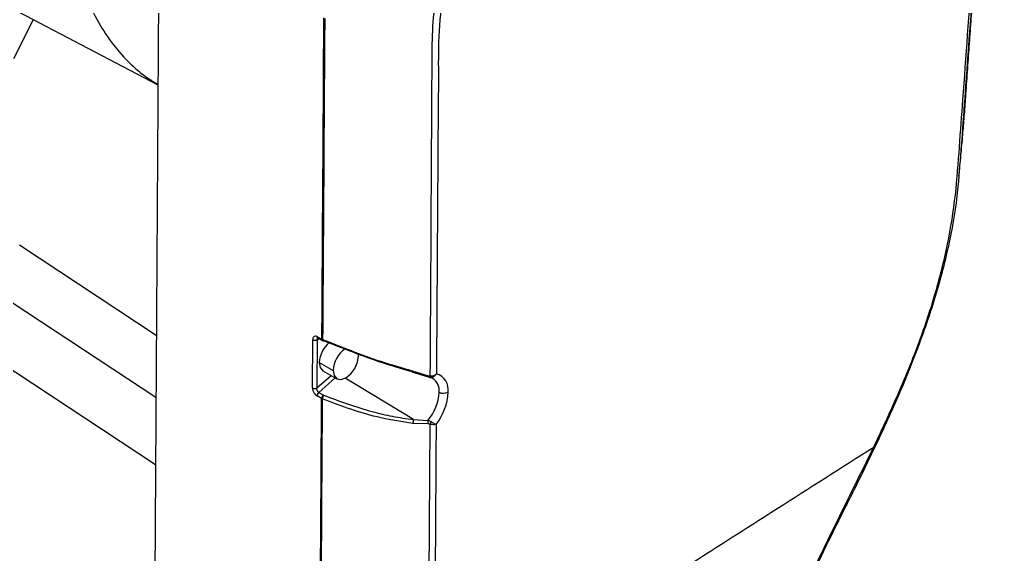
# Model space of a CAD drawing. Header units: millimetres. Extents: x -356 to 237, y 0 to 365.
# Drawn here: x -217.71 to -211.84, y 255.3 to 258.53 of the extents above; entities that cross this region are included whole.
import ezdxf

# ---------------------------------------------------------------- set-up
doc = ezdxf.new("R2010")
doc.units = ezdxf.units.MM

msp = doc.modelspace()

# ---------------------------------------------------------------- linework, layer by layer
at = {"color": 7, "linetype": 'Continuous', "lineweight": 25}
for p, q in [((-216.8698, 258.9113), (-216.9007, 253.9054)), ((-218.061, 258.7525), (-216.8746, 258.1336)), ((-217.6259, 258.5255), (-217.7445, 258.2902)), ((-218.216, 257.1271), (-216.8862, 256.2503)), ((-216.8839, 256.6223), (-217.7084, 257.166)), ((-216.8887, 255.8443), (-218.4837, 256.896)), ((-215.9427, 256.3063), (-215.9409, 256.597)), ((-215.9136, 256.5972), (-215.9154, 256.3065)), ((-215.8991, 256.601), (-215.9136, 256.5972)), ((-215.9128, 256.6151), (-215.8855, 256.6012)), ((-215.9094, 256.6062), (-215.9083, 256.6057)), ((-215.9083, 256.6057), (-215.881, 256.5919)), ((-215.6648, 256.4999), (-215.6654, 256.5108)), ((-215.9014, 256.4597), (-215.8179, 256.4115)), ((-215.9154, 256.3065), (-215.8303, 256.382)), ((-215.8055, 256.3677), (-215.9048, 256.2797)), ((-215.879, 256.4101), (-215.7955, 256.3619)), ((-215.3337, 256.1163), (-215.7449, 256.3653)), ((-215.3417, 256.4102), (-215.2434, 256.3801)), ((-215.2703, 256.3809), (-215.3, 256.3906)), ((-215.8876, 256.2429), (-215.915, 256.2583)), ((-215.9048, 256.2797), (-215.8774, 256.2642)), ((-215.2452, 256.09), (-215.3366, 256.0925)), ((-215.3337, 256.1163), (-215.2467, 256.1109)), ((-215.245, 254.2471), (-215.2339, 256.0884)), ((-212.6161, 255.8188), (-212.5521, 255.9494))]:
    msp.add_line(p, q, dxfattribs=at)
at = {"color": 7, "linetype": 'Continuous', "lineweight": 25, "flags": 128}
for points in [[(-215.881, 256.5919), (-215.881, 256.5919), (-215.8817, 256.5923)], [(-215.8179, 256.4115), (-215.8121, 256.381), (-215.7955, 256.3619), (-215.7707, 256.3571), (-215.7414, 256.3673), (-215.7121, 256.3909), (-215.6872, 256.4244), (-215.6706, 256.4627), (-215.6648, 256.4999)], [(-215.9014, 256.4597), (-215.8956, 256.4292), (-215.879, 256.4101), (-215.879, 256.4101)], [(-215.245, 256.3728), (-215.2453, 256.3725), (-215.2454, 256.3726), (-215.2454, 256.373), (-215.2452, 256.3738), (-215.2449, 256.3749), (-215.2445, 256.3764), (-215.244, 256.3781), (-215.2434, 256.3801)], [(-212.5521, 255.9494), (-212.5518, 255.9496), (-212.5517, 255.95), (-212.5519, 255.9506)]]:
    msp.add_lwpolyline(points, dxfattribs=at)
at = {"color": 7, "linetype": 'Continuous', "lineweight": 25}
for centre, radius, start, end in [((-215.8528, 258.5345), 0.0454, 241.78652, 249.32929), ((-215.9275, 256.6245), 0.0306, 243.94081, 296.84736), ((-215.9047, 256.6167), 0.0115, 180.64809, 245.77633), ((-215.9031, 256.614), 0.00979, 173.70802, 237.63572), ((-215.8749, 256.6004), 0.0106, 175.79933, 230.10223), ((-215.8713, 256.5979), 0.01, 172.15686, 226.19143), ((-215.7317, 256.4509), 0.1699, 130.60903, 177.02405), ((-215.8756, 256.595), 0.00506, 238.78207, 299.64541), ((-215.6505, 256.4035), 0.1676, 124.7316, 177.27344), ((-215.3292, 256.4073), 0.0129, 166.76216, 203.7013), ((-215.2195, 256.3808), 0.0129, 190.56811, 237.44451), ((-215.265, 256.2922), 0.0863, 352.31233, 58.85361), ((-215.2239, 256.296), 0.1001, 351.52097, 73.38841), ((-215.9293, 256.3339), 0.0306, 243.94087, 296.84729), ((-215.8822, 256.2557), 0.0329, 133.25311, 175.48287), ((-215.8549, 256.2403), 0.0329, 133.21339, 175.51278), ((-215.846, 256.2399), 0.0375, 141.40684, 178.39623), ((-215.461, 256.2939), 0.2818, 319.49465, 357.31753), ((-215.463, 256.2963), 0.3385, 321.7457, 357.45844), ((-215.1527, 256.3353), 0.0608, 243.85325, 297.29725), ((-215.2792, 256.0974), 0.0576, 160.83796, 184.9009), ((-215.1916, 256.1045), 0.0555, 173.3949, 195.14949), ((-213.5423, 255.4381), 1.8122, 158.46091, 158.97272), ((-212.5531, 255.9651), 0.0157, 246.71468, 273.75713)]:
    msp.add_arc(centre, radius, start, end, dxfattribs=at)
for points, knots in [([(-213.3967, 261.3092), (-213.3341, 261.3367), (-213.2132, 261.3899), (-213.0272, 261.4406), (-212.8483, 261.4652), (-212.6776, 261.4613), (-212.5177, 261.4293), (-212.3709, 261.3694), (-212.2394, 261.2822), (-212.1251, 261.1693), (-212.0294, 261.0325), (-211.9539, 260.8736), (-211.8988, 260.6948), (-211.865, 260.4986), (-211.852, 260.2881), (-211.8632, 260.0697), (-211.8807, 259.8479), (-211.9272, 259.1999), (-211.9772, 258.5283), (-212.0257, 257.8474), (-212.04, 257.6659), (-212.0466, 257.5825)], [0, 0, 0, 0, 0.040775, 0.078742, 0.11455, 0.148228, 0.180117, 0.211292, 0.242259, 0.273655, 0.30659, 0.341364, 0.378227, 0.417889, 0.459885, 0.503774, 0.548223, 0.59267, 0.891374, 0.950063, 1, 1, 1, 1]), ([(-212.5594, 255.9506), (-212.5117, 256.0519), (-212.4168, 256.2533), (-212.2913, 256.5589), (-212.1876, 256.8646), (-212.1112, 257.1681), (-212.0635, 257.4658), (-212.0432, 257.7573), (-211.9909, 258.4713), (-211.9386, 259.1745), (-211.8902, 259.8677), (-211.8682, 260.1191), (-211.865, 260.3645), (-211.8911, 260.5953), (-211.9447, 260.8057), (-212.0251, 260.9914), (-212.1318, 261.149), (-212.2631, 261.2756), (-212.4165, 261.3681), (-212.589, 261.4243), (-212.777, 261.4437), (-212.9763, 261.4255), (-213.1851, 261.3731), (-213.3202, 261.313), (-213.3905, 261.2817)], [0, 0, 0, 0, 0.050057, 0.099536, 0.147637, 0.194323, 0.239308, 0.282262, 0.324913, 0.559491, 0.597577, 0.635638, 0.672344, 0.707121, 0.739218, 0.769084, 0.797166, 0.823755, 0.850037, 0.876566, 0.904228, 0.933942, 0.965659, 1, 1, 1, 1]), ([(-212.0457, 257.5824), (-212.0418, 257.6238), (-212.034, 257.7068), (-212.0228, 257.8273), (-212.0134, 257.9445), (-212.0042, 258.0712), (-211.9944, 258.2112), (-211.9836, 258.363), (-211.973, 258.513), (-211.9626, 258.6612), (-211.9423, 258.948), (-211.9225, 259.2257), (-211.9032, 259.4948), (-211.8944, 259.616), (-211.8856, 259.7372), (-211.8768, 259.8599), (-211.8676, 259.9862), (-211.8585, 260.1145), (-211.8493, 260.2466), (-211.8434, 260.386), (-211.8436, 260.5371), (-211.8508, 260.66), (-211.8585, 260.7481), (-211.8637, 260.7993), (-211.8706, 260.8576), (-211.8786, 260.9196), (-211.8865, 260.9645), (-211.89, 260.9844)], [0, 0, 0, 0, 0.036565, 0.07328, 0.106427, 0.139921, 0.185049, 0.229779, 0.273766, 0.31723, 0.360386, 0.526552, 0.562032, 0.597665, 0.633341, 0.668875, 0.705878, 0.744671, 0.781907, 0.822358, 0.86731, 0.91468, 0.930545, 0.945071, 0.959924, 0.982175, 1, 1, 1, 1]), ([(-217.4214, 259.1487), (-217.4133, 259.0862), (-217.3972, 258.9636), (-217.3525, 258.7873), (-217.2924, 258.6236), (-217.2154, 258.4746), (-217.122, 258.3422), (-217.0246, 258.2427), (-216.9408, 258.1756), (-216.8935, 258.1477), (-216.8746, 258.1366)], [0, 0, 0, 0, 0.158429, 0.310506, 0.456254, 0.596087, 0.73091, 0.862183, 0.944823, 1, 1, 1, 1]), ([(-215.2322, 256.3785), (-215.2297, 256.8086), (-215.2267, 257.3064), (-215.2236, 257.8717), (-215.2225, 258.0746), (-215.2212, 258.2787), (-215.2203, 258.4884), (-215.2025, 258.6292), (-215.1933, 258.7016)], [0, 0, 0, 0, 0.555185, 0.642433, 0.729692, 0.816963, 0.905977, 1, 1, 1, 1]), ([(-215.1562, 258.6922), (-215.1664, 258.6028), (-215.1862, 258.4282), (-215.1825, 258.167), (-215.1857, 257.9107), (-215.187, 257.6545), (-215.1904, 257.1483), (-215.1931, 256.7274), (-215.1952, 256.3919)], [0, 0, 0, 0, 0.1171636, 0.2287514, 0.3400781, 0.4513924, 0.5627066, 1, 1, 1, 1]), ([(-215.8743, 258.4944), (-215.8742, 258.5022), (-215.874, 258.516), (-215.874, 258.5299), (-215.874, 258.536)], [0, 0, 0, 0, 0.5587585, 1, 1, 1, 1]), ([(-215.8686, 258.5336), (-215.8686, 258.5258), (-215.8686, 258.5119), (-215.8688, 258.4981), (-215.8689, 258.492)], [0, 0, 0, 0, 0.5610597, 1, 1, 1, 1]), ([(-215.8855, 256.6012), (-215.8834, 256.9546), (-215.8804, 257.4467), (-215.8762, 258.0778), (-215.8749, 258.3555), (-215.8743, 258.4944)], [0, 0, 0, 0, 0.559925, 0.779878, 1, 1, 1, 1]), ([(-215.8689, 258.492), (-215.8709, 258.1765), (-215.8749, 257.5456), (-215.8791, 256.9147), (-215.8812, 256.5992)], [0, 0, 0, 0, 0.500034, 1, 1, 1, 1]), ([(-212.0466, 257.5825), (-212.0477, 257.5676), (-212.0564, 257.4502), (-212.0918, 257.2267), (-212.1682, 256.9118), (-212.2749, 256.5915), (-212.4037, 256.2692), (-212.5023, 256.0571), (-212.5519, 255.9506)], [0, 0, 0, 0, 0.026, 0.205697, 0.394233, 0.591515, 0.794827, 1, 1, 1, 1]), ([(-215.9162, 256.6165), (-215.9197, 256.6174), (-215.9265, 256.6192), (-215.9358, 256.6144), (-215.9403, 256.606), (-215.9407, 256.6001), (-215.9409, 256.597)], [0, 0, 0, 0, 0.277666, 0.536202, 0.756675, 1, 1, 1, 1]), ([(-215.9128, 256.6151), (-215.9135, 256.6154), (-215.9145, 256.6159), (-215.9157, 256.6163), (-215.9162, 256.6165)], [0, 0, 0, 0, 0.567857, 1, 1, 1, 1]), ([(-215.9136, 256.5972), (-215.914, 256.599), (-215.9145, 256.6021), (-215.9129, 256.6046), (-215.9122, 256.6055)], [0, 0, 0, 0, 0.620684, 1, 1, 1, 1]), ([(-215.8855, 256.6012), (-215.8847, 256.6008), (-215.8833, 256.6001), (-215.8818, 256.5995), (-215.8812, 256.5992)], [0, 0, 0, 0, 0.551643, 1, 1, 1, 1]), ([(-215.8812, 256.5992), (-215.8243, 256.5763), (-215.7086, 256.5295), (-215.5293, 256.4645), (-215.405, 256.4285), (-215.3417, 256.4102)], [0, 0, 0, 0, 0.321758, 0.654268, 1, 1, 1, 1]), ([(-215.8817, 256.5923), (-215.8812, 256.592), (-215.88, 256.5914), (-215.8788, 256.5909), (-215.8782, 256.5907)], [0, 0, 0, 0, 0.449475, 1, 1, 1, 1]), ([(-215.3385, 256.403), (-215.3913, 256.4181), (-215.4951, 256.4479), (-215.6736, 256.5104), (-215.798, 256.5604), (-215.8731, 256.5906)], [0, 0, 0, 0, 0.290224, 0.571822, 1, 1, 1, 1]), ([(-215.341, 256.4021), (-215.3265, 256.3982), (-215.2943, 256.3894), (-215.2627, 256.3787), (-215.2454, 256.3728)], [0, 0, 0, 0, 0.450522, 1, 1, 1, 1]), ([(-215.2264, 256.37), (-215.2294, 256.3698), (-215.2358, 256.3694), (-215.2418, 256.3716), (-215.245, 256.3728)], [0, 0, 0, 0, 0.466629, 1, 1, 1, 1]), ([(-215.2434, 256.3801), (-215.2413, 256.3794), (-215.2376, 256.3783), (-215.2338, 256.3784), (-215.2322, 256.3785)], [0, 0, 0, 0, 0.567906, 1, 1, 1, 1]), ([(-215.2358, 256.37), (-215.2328, 256.3698), (-215.2273, 256.3694), (-215.2227, 256.3664), (-215.2206, 256.365)], [0, 0, 0, 0, 0.544454, 1, 1, 1, 1]), ([(-215.2322, 256.3785), (-215.2287, 256.3786), (-215.2218, 256.379), (-215.2119, 256.3818), (-215.2029, 256.386), (-215.1977, 256.39), (-215.1952, 256.3919)], [0, 0, 0, 0, 0.258567, 0.515305, 0.763856, 1, 1, 1, 1]), ([(-215.1952, 256.3919), (-215.1973, 256.389), (-215.2012, 256.3835), (-215.2091, 256.3768), (-215.2174, 256.3719), (-215.2236, 256.3706), (-215.2264, 256.37)], [0, 0, 0, 0, 0.273385, 0.517557, 0.781815, 1, 1, 1, 1]), ([(-215.9427, 256.3063), (-215.9422, 256.3013), (-215.9411, 256.2904), (-215.9339, 256.2765), (-215.9251, 256.2652), (-215.9182, 256.2605), (-215.915, 256.2583)], [0, 0, 0, 0, 0.260552, 0.567699, 0.801945, 1, 1, 1, 1]), ([(-215.9048, 256.2797), (-215.9057, 256.2803), (-215.9076, 256.2814), (-215.9101, 256.284), (-215.9122, 256.287), (-215.9144, 256.2916), (-215.9162, 256.2982), (-215.9157, 256.3036), (-215.9154, 256.3065)], [0, 0, 0, 0, 0.105128, 0.219338, 0.342426, 0.473806, 0.709369, 1, 1, 1, 1]), ([(-215.8774, 256.2642), (-215.877, 256.264), (-215.8763, 256.2637), (-215.8756, 256.2634), (-215.8753, 256.2633)], [0, 0, 0, 0, 0.554725, 1, 1, 1, 1]), ([(-215.8753, 256.2633), (-215.8275, 256.245), (-215.731, 256.2083), (-215.5924, 256.1657), (-215.4596, 256.1335), (-215.376, 256.1221), (-215.3337, 256.1163)], [0, 0, 0, 0, 0.272644, 0.550205, 0.772482, 1, 1, 1, 1]), ([(-215.9059, 254.3505), (-215.9025, 254.4672), (-215.8956, 254.7018), (-215.8953, 255.0545), (-215.8914, 255.5686), (-215.8892, 255.9647), (-215.8876, 256.2429)], [0, 0, 0, 0, 0.185072, 0.37206, 0.559095, 1, 1, 1, 1]), ([(-215.8835, 256.2409), (-215.8858, 255.9248), (-215.8894, 255.4507), (-215.8909, 254.8199), (-215.8984, 254.5053), (-215.9021, 254.3486)], [0, 0, 0, 0, 0.501108, 0.751625, 1, 1, 1, 1]), ([(-215.8835, 256.2409), (-215.8843, 256.2412), (-215.8857, 256.2418), (-215.887, 256.2426), (-215.8876, 256.2429)], [0, 0, 0, 0, 0.56671, 1, 1, 1, 1]), ([(-215.3366, 256.0925), (-215.4011, 256.1023), (-215.5278, 256.1215), (-215.7098, 256.1755), (-215.8261, 256.2193), (-215.8835, 256.2409)], [0, 0, 0, 0, 0.343882, 0.676179, 1, 1, 1, 1]), ([(-215.2467, 256.1109), (-215.2434, 256.11), (-215.2369, 256.1082), (-215.2309, 256.105), (-215.228, 256.1035)], [0, 0, 0, 0, 0.509603, 1, 1, 1, 1]), ([(-215.2339, 256.0884), (-215.236, 256.089), (-215.2397, 256.0901), (-215.2435, 256.09), (-215.2452, 256.09)], [0, 0, 0, 0, 0.56606, 1, 1, 1, 1]), ([(-215.1972, 256.0867), (-215.1997, 256.0862), (-215.2052, 256.0851), (-215.2141, 256.0851), (-215.2238, 256.0861), (-215.2305, 256.0876), (-215.2339, 256.0884)], [0, 0, 0, 0, 0.208334, 0.449457, 0.716814, 1, 1, 1, 1]), ([(-215.228, 256.1035), (-215.2253, 256.1019), (-215.2196, 256.0986), (-215.2133, 256.0951), (-215.2087, 256.0926), (-215.2042, 256.0902), (-215.2002, 256.0882), (-215.1972, 256.0867)], [0, 0, 0, 0, 0.269181, 0.56299, 0.614466, 0.71274, 1, 1, 1, 1]), ([(-215.1972, 256.0867), (-215.1994, 255.7444), (-215.2032, 255.1332), (-215.2069, 254.522), (-215.2086, 254.2531)], [0, 0, 0, 0, 0.560027, 1, 1, 1, 1]), ([(-215.2086, 254.2531), (-214.7145, 254.5718), (-213.8331, 255.1403), (-212.9482, 255.7032), (-212.5594, 255.9506)], [0, 0, 0, 0, 0.560587, 1, 1, 1, 1]), ([(-212.913, 255.2319), (-212.8546, 255.3513), (-212.7372, 255.5911), (-212.6188, 255.8305), (-212.5594, 255.9506)], [0, 0, 0, 0, 0.497839, 1, 1, 1, 1]), ([(-212.616, 255.8197), (-212.634, 255.7829), (-212.6909, 255.666), (-212.7901, 255.4721), (-212.8671, 255.3128), (-212.9053, 255.2337)], [0, 0, 0, 0, 0.1882696, 0.5965272, 1, 1, 1, 1])]:
    msp.add_open_spline(points, degree=3, knots=knots, dxfattribs=at)

doc.saveas('drawing.dxf')
